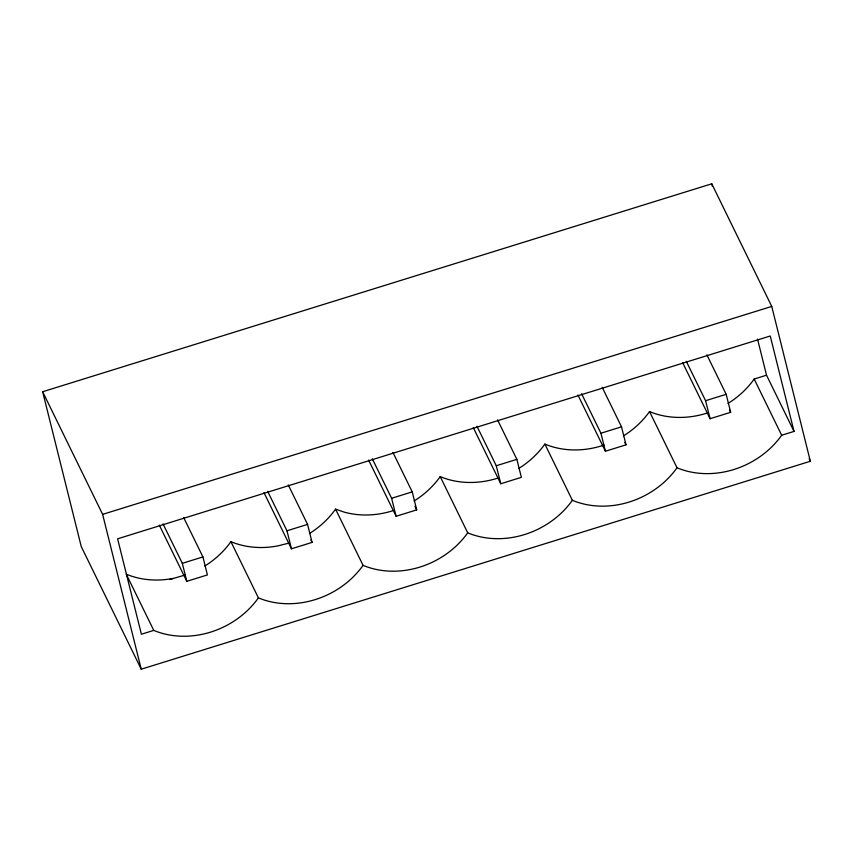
<?xml version="1.0" encoding="UTF-8"?>
<svg xmlns="http://www.w3.org/2000/svg" width="853" height="853" viewBox="0 0 853 853"><rect width="100%" height="100%" fill="white"/><g stroke="black" fill="none" stroke-linecap="round" stroke-linejoin="round"><path stroke-width="1.28" d="M185.186 574.997L169.811 579.486M42.65 391.74L711.765 183.8L771.752 306.43L810.35 461.26L141.235 669.2L81.248 546.57L42.65 391.74L102.637 514.37L141.235 669.2M102.637 514.37L771.752 306.43M728.067 403.394A80.736 68.709 -26.1 0 0 754.18 379.052L766.538 375.203L794.026 431.415L781.668 435.254A80.736 68.709 -26.1 0 1 677.015 467.775A80.736 68.709 -26.1 0 1 572.363 500.295A80.736 68.709 -26.1 0 1 467.711 532.826A80.736 68.709 -26.1 0 1 363.058 565.347A80.736 68.709 -26.1 0 1 258.406 597.868A80.736 68.709 -26.1 0 1 153.753 630.388L141.395 634.237L117.607 538.819L770.238 335.997L794.026 431.415M163.008 523.859L182.318 563.321L202.918 556.924L207.407 574.922L186.807 581.33L159.308 525.117M267.661 491.339L286.971 530.801L307.57 524.392L312.059 542.401L291.459 548.799L263.961 492.597M372.313 458.818L391.623 498.28L412.223 491.872L416.712 509.881L396.112 516.278L368.613 460.076M476.966 426.287L496.275 465.749L516.875 459.351L521.364 477.349L500.764 483.758L473.266 427.556M581.618 393.766L600.928 433.228L621.528 426.831L626.017 444.829L605.417 451.237L577.918 395.024M686.27 361.245L705.58 400.707L726.18 394.31L730.669 412.308L710.069 418.706L682.571 362.504M287.728 543.404L278.025 545.856A80.736 68.709 -26.1 0 1 230.918 541.666A80.736 68.709 -26.1 0 1 204.805 566.019M309.458 533.488A80.736 68.709 -26.1 0 0 335.57 509.145L344.303 512.152A80.736 68.709 -26.1 0 0 392.38 510.883M809.188 458.871L810.35 461.26M754.18 379.052L781.668 435.254M706.87 354.837L726.18 394.31M729.496 409.92L730.669 412.308M623.415 435.926A80.736 68.709 -26.1 0 0 649.528 411.572L677.015 467.775M602.218 387.369L621.528 426.831M624.844 442.44L626.017 444.829M518.763 468.446A80.736 68.709 -26.1 0 0 544.875 444.093L572.363 500.295M497.566 419.889L516.875 459.351M414.11 500.967A80.736 68.709 -26.1 0 0 440.223 476.614L467.711 532.826M392.913 452.41L412.223 491.872M414.953 506.287L416.712 509.881M335.57 509.145L363.058 565.347M288.271 484.93L307.57 524.392M310.887 540.013L312.059 542.401M230.918 541.666L258.406 597.868M183.619 517.462L202.918 556.924M153.753 630.388L126.265 574.186A80.736 68.709 -26.1 0 0 173.372 578.377M757.539 339.099L766.538 375.203M711.765 183.8L712.404 186.381M705.58 400.707L710.069 418.706M600.928 433.228L605.417 451.237M496.275 465.749L500.764 483.758M391.623 498.28L396.112 516.278M286.971 530.801L291.459 548.799M182.318 563.321L186.807 581.33M497.032 478.362A80.736 68.709 -26.1 0 1 440.223 476.614M604.073 445.053A80.736 68.709 -26.1 0 1 544.875 444.093M706.337 413.31A80.736 68.709 -26.1 0 1 649.528 411.572"/></g></svg>
